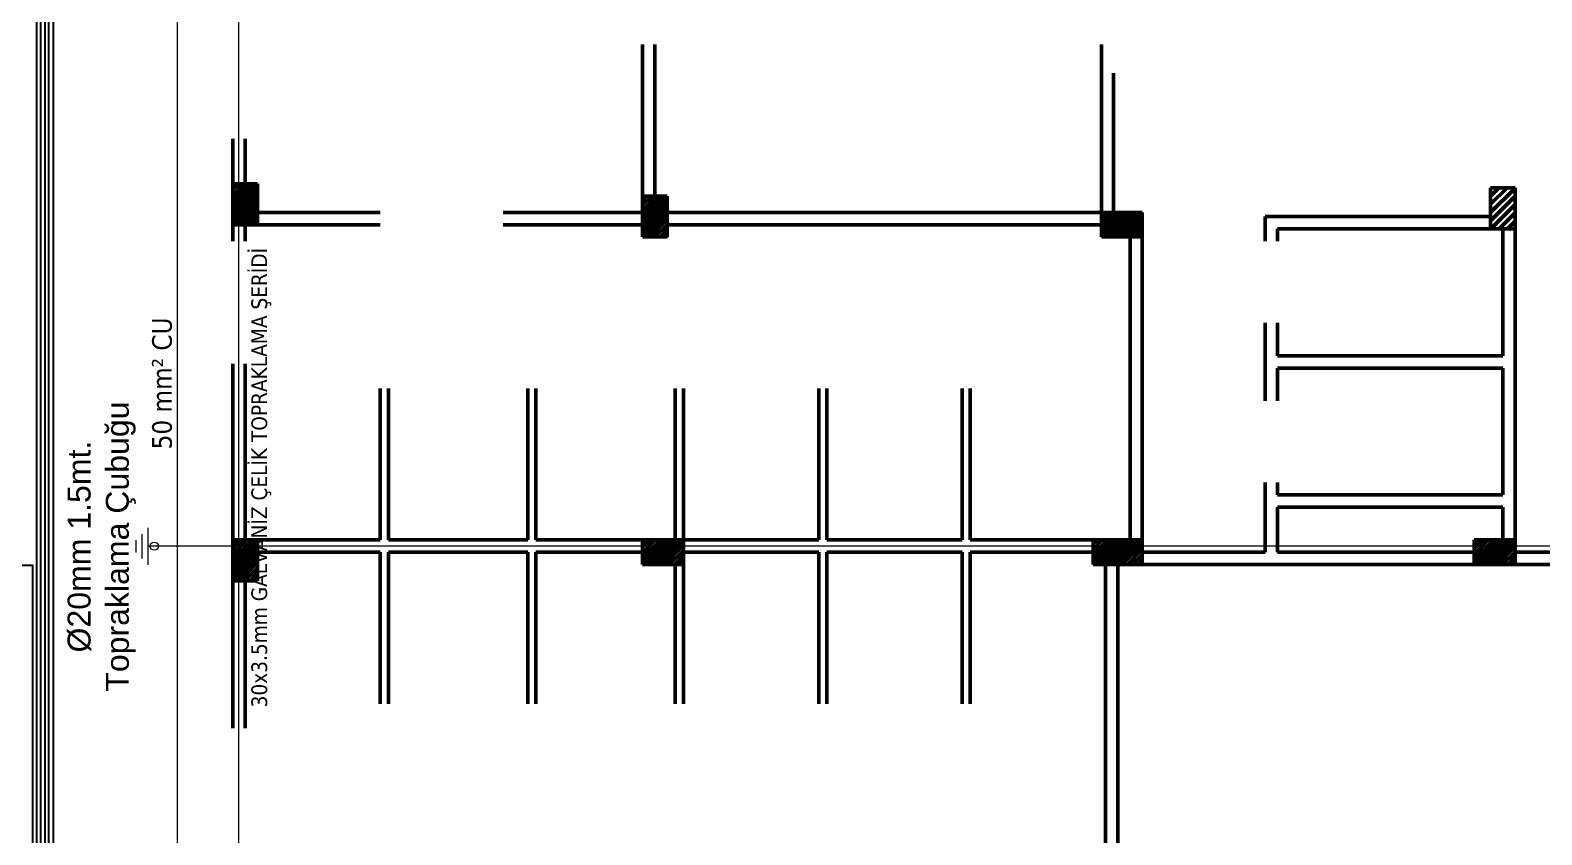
# Model space of a CAD drawing. Header units: millimetres. Extents: x 2046 to 14753, y 2361 to 29276.
# Drawn here: x 2993 to 4837, y 9041 to 10023 of the extents above; entities that cross this region are included whole.
import ezdxf
from ezdxf.enums import TextEntityAlignment as Align

# ---------------------------------------------------------------- set-up
doc = ezdxf.new("R2010")
doc.units = ezdxf.units.MM
for name, color, linetype, lineweight in [('A.O. DUVAR', 7, 'Continuous', 50), ('TOPRAKLAMA', 44, 'Continuous', 18), ('yazi', 251, 'Continuous', 25)]:
    doc.layers.add(name, color=color, linetype=linetype, lineweight=lineweight)
doc.styles.add('2A ELEKTRİK', font='swissl.ttf', dxfattribs={"height": 10})
doc.styles.add('AGA', font='tahoma.ttf', dxfattribs={"height": 16})

msp = doc.modelspace()

# ---------------------------------------------------------------- linework, layer by layer
at = {"layer": 'A.O. DUVAR'}
for p, q in [((3739.96, 9820.858), (3739.96, 10005.858)), ((3754.96, 10005.858), (3754.96, 9820.858)), ((4299.96, 9800.858), (4299.96, 10005.858)), ((4314.96, 9970.858), (4314.96, 9800.858)), ((3239.96, 9835.858), (3239.96, 9890.858)), ((3254.96, 9835.858), (3254.96, 9890.858)), ((3254.96, 9890.858), (3254.96, 9835.858)), ((3239.96, 9876.858), (3239.96, 9779.941)), ((3239.96, 9876.858), (3239.96, 9779.941)), ((3239.96, 9835.858), (3269.96, 9835.858)), ((3239.96, 9785.858), (3239.96, 9835.858)), ((3254.96, 9835.858), (3239.96, 9835.858)), ((3269.96, 9835.858), (3254.96, 9835.858)), ((3269.96, 9800.858), (3269.96, 9835.858)), ((3269.96, 9835.858), (3269.96, 9785.858)), ((3739.96, 9820.858), (3769.96, 9820.858)), ((3739.96, 9770.858), (3739.96, 9820.858)), ((3754.96, 9820.858), (3739.96, 9820.858)), ((3769.96, 9820.858), (3769.96, 9770.858)), ((4774.96, 9830.858), (4804.96, 9830.858)), ((4774.96, 9780.858), (4774.96, 9830.858)), ((4804.96, 9830.858), (4804.96, 9780.858)), ((3269.96, 9800.858), (3269.96, 9803.858)), ((3419.96, 9800.858), (3269.96, 9800.858)), ((3269.96, 9785.858), (3269.96, 9800.858)), ((3269.96, 9800.858), (3419.96, 9800.858)), ((3569.96, 9800.858), (3739.96, 9800.858)), ((3739.96, 9800.858), (3739.96, 9785.858)), ((4299.96, 9800.858), (3769.96, 9800.858)), ((3769.96, 9800.858), (3769.96, 9785.858)), ((4299.96, 9770.858), (4299.96, 9800.858)), ((4299.96, 9800.858), (4349.96, 9800.858)), ((4314.96, 9800.858), (4299.96, 9800.858)), ((4299.96, 9785.858), (4299.96, 9800.858)), ((4349.96, 9800.858), (4349.96, 9770.858)), ((4774.96, 9795.858), (4499.96, 9795.858)), ((4499.96, 9795.858), (4499.96, 9765.858)), ((4774.96, 9780.858), (4774.96, 9795.858)), ((3269.96, 9785.858), (3239.96, 9785.858)), ((3239.96, 9765.858), (3239.96, 9785.858)), ((3239.96, 9785.858), (3254.96, 9785.858)), ((3254.96, 9765.858), (3254.96, 9785.858)), ((3254.96, 9785.858), (3419.96, 9785.858)), ((3254.96, 9785.858), (3254.96, 9765.858)), ((3419.96, 9785.858), (3269.96, 9785.858)), ((3739.96, 9785.858), (3569.96, 9785.858)), ((3769.96, 9785.858), (4299.96, 9785.858)), ((4514.96, 9765.858), (4514.96, 9780.858)), ((4514.96, 9780.858), (4774.96, 9780.858)), ((4804.96, 9780.858), (4774.96, 9780.858)), ((4789.96, 9625.858), (4789.96, 9780.858)), ((4789.96, 9780.858), (4804.96, 9780.858)), ((4804.96, 9780.858), (4804.96, 9400.858)), ((3769.96, 9770.858), (3739.96, 9770.858)), ((4349.96, 9770.858), (4299.96, 9770.858)), ((4331.96, 9770.858), (4334.96, 9770.858)), ((4349.96, 9770.858), (4334.96, 9770.858)), ((4334.96, 9770.858), (4334.96, 9400.858)), ((4349.96, 9400.858), (4349.96, 9770.858)), ((4804.96, 9777.058), (4804.96, 9777.058)), ((4804.96, 9777.058), (4804.96, 9773.258)), ((4499.96, 9570.858), (4499.96, 9665.858)), ((4514.96, 9665.858), (4514.96, 9625.858)), ((3239.96, 9400.858), (3239.96, 9615.858)), ((3254.96, 9615.858), (3254.96, 9400.858)), ((4514.96, 9625.858), (4789.96, 9625.858)), ((3239.96, 9601.858), (3239.96, 9184.941)), ((3239.96, 9601.858), (3239.96, 9184.941)), ((4789.96, 9610.858), (4514.96, 9610.858)), ((4514.96, 9610.858), (4514.96, 9570.858)), ((4789.96, 9455.858), (4789.96, 9610.858)), ((3419.96, 9400.858), (3419.96, 9585.858)), ((3429.96, 9585.858), (3429.96, 9400.858)), ((3599.96, 9400.858), (3599.96, 9585.858)), ((3609.96, 9585.858), (3609.96, 9400.858)), ((3779.96, 9400.858), (3779.96, 9585.858)), ((3789.96, 9585.858), (3789.96, 9400.858)), ((3954.96, 9400.858), (3954.96, 9585.858)), ((3964.96, 9585.858), (3964.96, 9400.858)), ((4129.96, 9400.858), (4129.96, 9585.858)), ((4139.96, 9585.858), (4139.96, 9400.858)), ((4499.96, 9385.858), (4499.96, 9470.858)), ((4514.96, 9470.858), (4514.96, 9455.858)), ((4514.96, 9455.858), (4789.96, 9455.858)), ((4789.96, 9440.858), (4514.96, 9440.858)), ((4514.96, 9440.858), (4514.96, 9385.858)), ((4789.96, 9400.858), (4789.96, 9440.858)), ((3239.96, 9400.858), (3269.96, 9400.858)), ((3239.96, 9350.858), (3239.96, 9400.858)), ((3254.96, 9400.858), (3239.96, 9400.858)), ((3269.96, 9400.858), (3269.96, 9350.858)), ((3269.96, 9385.858), (3269.96, 9400.858)), ((3269.96, 9400.858), (3419.96, 9400.858)), ((3429.96, 9400.858), (3599.96, 9400.858)), ((3609.96, 9400.858), (3739.96, 9400.858)), ((3739.96, 9370.858), (3739.96, 9400.858)), ((3739.96, 9400.858), (3789.96, 9400.858)), ((3739.96, 9400.858), (3739.96, 9385.858)), ((3789.96, 9400.858), (3779.96, 9400.858)), ((3789.96, 9400.858), (3789.96, 9370.858)), ((3789.96, 9385.858), (3789.96, 9400.858)), ((3789.96, 9400.858), (3954.96, 9400.858)), ((3964.96, 9400.858), (4129.96, 9400.858)), ((4139.96, 9400.858), (4289.96, 9400.858)), ((4289.96, 9400.858), (4349.96, 9400.858)), ((4289.96, 9370.858), (4289.96, 9400.858)), ((4289.96, 9400.858), (4289.96, 9385.858)), ((4334.96, 9400.858), (4349.96, 9400.858)), ((4349.96, 9400.858), (4349.96, 9370.858)), ((4754.96, 9400.858), (4804.96, 9400.858)), ((4754.96, 9370.858), (4754.96, 9400.858)), ((4804.96, 9400.858), (4789.96, 9400.858)), ((4804.96, 9400.858), (4804.96, 9370.858)), ((3419.96, 9385.858), (3269.96, 9385.858)), ((3419.96, 9200.858), (3419.96, 9385.858)), ((3599.96, 9385.858), (3429.96, 9385.858)), ((3429.96, 9385.858), (3429.96, 9200.858)), ((3599.96, 9200.858), (3599.96, 9385.858)), ((3739.96, 9385.858), (3609.96, 9385.858)), ((3609.96, 9385.858), (3609.96, 9200.858)), ((3954.96, 9385.858), (3789.96, 9385.858)), ((3954.96, 9200.858), (3954.96, 9385.858)), ((4129.96, 9385.858), (3964.96, 9385.858)), ((3964.96, 9385.858), (3964.96, 9200.858)), ((4129.96, 9200.858), (4129.96, 9385.858)), ((4289.96, 9385.858), (4139.96, 9385.858)), ((4139.96, 9385.858), (4139.96, 9200.858)), ((4349.96, 9370.858), (4349.96, 9385.858)), ((4349.96, 9385.858), (4499.96, 9385.858)), ((4514.96, 9385.858), (4754.96, 9385.858)), ((4754.96, 9385.858), (4754.96, 9370.858)), ((4804.96, 9385.858), (5109.96, 9385.858)), ((4804.96, 9370.858), (4804.96, 9385.858)), ((3789.96, 9370.858), (3739.96, 9370.858)), ((3789.96, 9370.858), (3779.96, 9370.858)), ((3779.96, 9370.858), (3779.96, 9200.858)), ((3789.96, 9200.858), (3789.96, 9370.858)), ((4349.96, 9370.858), (4289.96, 9370.858)), ((4304.96, 9010.858), (4304.96, 9370.858)), ((4304.96, 9370.858), (4319.96, 9370.858)), ((4319.96, 9370.858), (4319.96, 8625.858)), ((4754.96, 9370.858), (4349.96, 9370.858)), ((4804.96, 9370.858), (4754.96, 9370.858)), ((5109.96, 9370.858), (4804.96, 9370.858)), ((3269.96, 9350.858), (3239.96, 9350.858)), ((3239.96, 9170.858), (3239.96, 9350.858)), ((3239.96, 9350.858), (3254.96, 9350.858)), ((3254.96, 9350.858), (3254.96, 9170.858))]:
    msp.add_line(p, q, dxfattribs=at)
at = {"layer": 'A.O. DUVAR', "linetype": 'Continuous', "ltscale": 10}
for p, q in [((3239.96, 9834.969), (3240.85, 9835.858)), ((3239.96, 9828.233), (3247.585, 9835.858)), ((3239.96, 9821.498), (3254.321, 9835.858)), ((3239.96, 9814.763), (3261.056, 9835.858)), ((3239.96, 9808.028), (3267.791, 9835.858)), ((3243.124, 9834.765), (3243.124, 9834.765)), ((3249.859, 9834.765), (3249.859, 9834.765)), ((3256.595, 9834.765), (3256.595, 9834.765)), ((3263.33, 9834.765), (3263.33, 9834.765)), ((3239.96, 9801.293), (3269.96, 9831.293)), ((3239.96, 9794.557), (3269.96, 9824.557)), ((3239.96, 9787.822), (3269.96, 9817.822)), ((3243.124, 9828.029), (3243.124, 9828.029)), ((3243.124, 9821.294), (3243.124, 9821.294)), ((3243.124, 9814.559), (3243.124, 9814.559)), ((3246.492, 9831.397), (3246.492, 9831.397)), ((3246.492, 9824.662), (3246.492, 9824.662)), ((3246.492, 9817.927), (3246.492, 9817.927)), ((3249.859, 9828.029), (3249.859, 9828.029)), ((3249.859, 9821.294), (3249.859, 9821.294)), ((3249.859, 9814.559), (3249.859, 9814.559)), ((3253.227, 9831.397), (3253.227, 9831.397)), ((3253.227, 9824.662), (3253.227, 9824.662)), ((3253.227, 9817.927), (3253.227, 9817.927)), ((3256.595, 9828.029), (3256.595, 9828.029)), ((3256.595, 9821.294), (3256.595, 9821.294)), ((3256.595, 9814.559), (3256.595, 9814.559)), ((3259.962, 9831.397), (3259.962, 9831.397)), ((3259.962, 9824.662), (3259.962, 9824.662)), ((3259.962, 9817.927), (3259.962, 9817.927)), ((3263.33, 9828.029), (3263.33, 9828.029)), ((3263.33, 9821.294), (3263.33, 9821.294)), ((3263.33, 9814.559), (3263.33, 9814.559)), ((3266.697, 9831.397), (3266.697, 9831.397)), ((3266.697, 9824.662), (3266.697, 9824.662)), ((3266.697, 9817.927), (3266.697, 9817.927)), ((3739.96, 9816.359), (3744.46, 9820.858)), ((3739.96, 9809.624), (3751.195, 9820.858)), ((3739.96, 9802.888), (3757.93, 9820.858)), ((3739.96, 9796.153), (3764.666, 9820.858)), ((3739.96, 9789.418), (3769.96, 9819.418)), ((3741.528, 9814.559), (3741.528, 9814.559)), ((3744.896, 9817.927), (3744.896, 9817.927)), ((3748.264, 9814.559), (3748.264, 9814.559)), ((3751.631, 9817.927), (3751.631, 9817.927)), ((3754.999, 9814.559), (3754.999, 9814.559)), ((3758.366, 9817.927), (3758.366, 9817.927)), ((3761.734, 9814.559), (3761.734, 9814.559)), ((3765.102, 9817.927), (3765.102, 9817.927)), ((3768.469, 9814.559), (3768.469, 9814.559)), ((4774.96, 9820.874), (4784.944, 9830.858)), ((4774.96, 9810.772), (4795.047, 9830.858)), ((4774.96, 9800.669), (4804.96, 9830.669)), ((4774.96, 9790.566), (4804.96, 9820.566)), ((4778.748, 9829.713), (4778.748, 9829.713)), ((4778.748, 9819.61), (4778.748, 9819.61)), ((4783.799, 9824.662), (4783.799, 9824.662)), ((4783.799, 9814.559), (4783.799, 9814.559)), ((4788.851, 9829.713), (4788.851, 9829.713)), ((4788.851, 9819.61), (4788.851, 9819.61)), ((4793.902, 9824.662), (4793.902, 9824.662)), ((4793.902, 9814.559), (4793.902, 9814.559)), ((4798.954, 9829.713), (4798.954, 9829.713)), ((4798.954, 9819.61), (4798.954, 9819.61)), ((4804.005, 9824.662), (4804.005, 9824.662)), ((4804.005, 9814.559), (4804.005, 9814.559)), ((3243.124, 9807.824), (3243.124, 9807.824)), ((3243.124, 9801.089), (3243.124, 9801.089)), ((3244.732, 9785.858), (3269.96, 9811.087)), ((3246.492, 9811.192), (3246.492, 9811.192)), ((3246.492, 9804.456), (3246.492, 9804.456)), ((3246.492, 9797.721), (3246.492, 9797.721)), ((3249.859, 9807.824), (3249.859, 9807.824)), ((3249.859, 9801.089), (3249.859, 9801.089)), ((3251.467, 9785.858), (3269.96, 9804.352)), ((3253.227, 9811.192), (3253.227, 9811.192)), ((3253.227, 9804.456), (3253.227, 9804.456)), ((3253.227, 9797.721), (3253.227, 9797.721)), ((3256.595, 9807.824), (3256.595, 9807.824)), ((3256.595, 9801.089), (3256.595, 9801.089)), ((3258.202, 9785.858), (3269.96, 9797.617)), ((3259.962, 9811.192), (3259.962, 9811.192)), ((3259.962, 9804.456), (3259.962, 9804.456)), ((3259.962, 9797.721), (3259.962, 9797.721)), ((3263.33, 9807.824), (3263.33, 9807.824)), ((3263.33, 9801.089), (3263.33, 9801.089)), ((3266.697, 9811.192), (3266.697, 9811.192)), ((3266.697, 9804.456), (3266.697, 9804.456)), ((3266.697, 9797.721), (3266.697, 9797.721)), ((3739.96, 9782.683), (3769.96, 9812.683)), ((3739.96, 9775.948), (3769.96, 9805.948)), ((3741.528, 9807.824), (3741.528, 9807.824)), ((3741.528, 9801.089), (3741.528, 9801.089)), ((3741.606, 9770.858), (3769.96, 9799.212)), ((3744.896, 9811.192), (3744.896, 9811.192)), ((3744.896, 9804.456), (3744.896, 9804.456)), ((3744.896, 9797.721), (3744.896, 9797.721)), ((3748.264, 9807.824), (3748.264, 9807.824)), ((3748.264, 9801.089), (3748.264, 9801.089)), ((3751.631, 9811.192), (3751.631, 9811.192)), ((3751.631, 9804.456), (3751.631, 9804.456)), ((3751.631, 9797.721), (3751.631, 9797.721)), ((3754.999, 9807.824), (3754.999, 9807.824)), ((3754.999, 9801.089), (3754.999, 9801.089)), ((3758.366, 9811.192), (3758.366, 9811.192)), ((3758.366, 9804.456), (3758.366, 9804.456)), ((3758.366, 9797.721), (3758.366, 9797.721)), ((3761.734, 9807.824), (3761.734, 9807.824)), ((3761.734, 9801.089), (3761.734, 9801.089)), ((3765.102, 9811.192), (3765.102, 9811.192)), ((3765.102, 9804.456), (3765.102, 9804.456)), ((3765.102, 9797.721), (3765.102, 9797.721)), ((3768.469, 9807.824), (3768.469, 9807.824)), ((3768.469, 9801.089), (3768.469, 9801.089)), ((4299.96, 9797.132), (4303.687, 9800.858)), ((4299.96, 9790.397), (4310.422, 9800.858)), ((4299.96, 9783.662), (4317.157, 9800.858)), ((4299.96, 9776.927), (4323.892, 9800.858)), ((4300.627, 9770.858), (4330.627, 9800.858)), ((4303.917, 9797.721), (4303.917, 9797.721)), ((4307.363, 9770.858), (4337.363, 9800.858)), ((4310.652, 9797.721), (4310.652, 9797.721)), ((4314.098, 9770.858), (4344.098, 9800.858)), ((4317.387, 9797.721), (4317.387, 9797.721)), ((4320.833, 9770.858), (4349.96, 9799.986)), ((4324.123, 9797.721), (4324.123, 9797.721)), ((4330.858, 9797.721), (4330.858, 9797.721)), ((4337.593, 9797.721), (4337.593, 9797.721)), ((4344.328, 9797.721), (4344.328, 9797.721)), ((4775.356, 9780.858), (4804.96, 9810.463)), ((4778.748, 9809.508), (4778.748, 9809.508)), ((4778.748, 9799.405), (4778.748, 9799.405)), ((4783.799, 9804.456), (4783.799, 9804.456)), ((4785.458, 9780.858), (4804.96, 9800.36)), ((4788.851, 9809.508), (4788.851, 9809.508)), ((4788.851, 9799.405), (4788.851, 9799.405)), ((4793.902, 9804.456), (4793.902, 9804.456)), ((4798.954, 9809.508), (4798.954, 9809.508)), ((4798.954, 9799.405), (4798.954, 9799.405)), ((4804.005, 9804.456), (4804.005, 9804.456)), ((3243.124, 9794.354), (3243.124, 9794.354)), ((3243.124, 9787.618), (3243.124, 9787.618)), ((3246.492, 9790.986), (3246.492, 9790.986)), ((3249.859, 9794.354), (3249.859, 9794.354)), ((3249.859, 9787.618), (3249.859, 9787.618)), ((3253.227, 9790.986), (3253.227, 9790.986)), ((3256.595, 9794.354), (3256.595, 9794.354)), ((3256.595, 9787.618), (3256.595, 9787.618)), ((3259.962, 9790.986), (3259.962, 9790.986)), ((3263.33, 9794.354), (3263.33, 9794.354)), ((3263.33, 9787.618), (3263.33, 9787.618)), ((3264.937, 9785.858), (3269.96, 9790.881)), ((3266.697, 9790.986), (3266.697, 9790.986)), ((3741.528, 9794.354), (3741.528, 9794.354)), ((3741.528, 9787.618), (3741.528, 9787.618)), ((3741.528, 9780.883), (3741.528, 9780.883)), ((3744.896, 9790.986), (3744.896, 9790.986)), ((3744.896, 9784.251), (3744.896, 9784.251)), ((3744.896, 9777.516), (3744.896, 9777.516)), ((3748.264, 9794.354), (3748.264, 9794.354)), ((3748.264, 9787.618), (3748.264, 9787.618)), ((3748.264, 9780.883), (3748.264, 9780.883)), ((3748.342, 9770.858), (3769.96, 9792.477)), ((3751.631, 9790.986), (3751.631, 9790.986)), ((3751.631, 9784.251), (3751.631, 9784.251)), ((3751.631, 9777.516), (3751.631, 9777.516)), ((3754.999, 9794.354), (3754.999, 9794.354)), ((3754.999, 9787.618), (3754.999, 9787.618)), ((3754.999, 9780.883), (3754.999, 9780.883)), ((3755.077, 9770.858), (3769.96, 9785.742)), ((3758.366, 9790.986), (3758.366, 9790.986)), ((3758.366, 9784.251), (3758.366, 9784.251)), ((3758.366, 9777.516), (3758.366, 9777.516)), ((3761.734, 9794.354), (3761.734, 9794.354)), ((3761.734, 9787.618), (3761.734, 9787.618)), ((3761.734, 9780.883), (3761.734, 9780.883)), ((3761.812, 9770.858), (3769.96, 9779.007)), ((3765.102, 9790.986), (3765.102, 9790.986)), ((3765.102, 9784.251), (3765.102, 9784.251)), ((3765.102, 9777.516), (3765.102, 9777.516)), ((3768.469, 9794.354), (3768.469, 9794.354)), ((3768.469, 9787.618), (3768.469, 9787.618)), ((3768.469, 9780.883), (3768.469, 9780.883)), ((4300.549, 9794.354), (4300.549, 9794.354)), ((4300.549, 9787.618), (4300.549, 9787.618)), ((4300.549, 9780.883), (4300.549, 9780.883)), ((4303.917, 9790.986), (4303.917, 9790.986)), ((4303.917, 9784.251), (4303.917, 9784.251)), ((4303.917, 9777.516), (4303.917, 9777.516)), ((4307.285, 9794.354), (4307.285, 9794.354)), ((4307.285, 9787.618), (4307.285, 9787.618)), ((4307.285, 9780.883), (4307.285, 9780.883)), ((4310.652, 9790.986), (4310.652, 9790.986)), ((4310.652, 9784.251), (4310.652, 9784.251)), ((4310.652, 9777.516), (4310.652, 9777.516)), ((4314.02, 9794.354), (4314.02, 9794.354)), ((4314.02, 9787.618), (4314.02, 9787.618)), ((4314.02, 9780.883), (4314.02, 9780.883)), ((4317.387, 9790.986), (4317.387, 9790.986)), ((4317.387, 9784.251), (4317.387, 9784.251)), ((4317.387, 9777.516), (4317.387, 9777.516)), ((4320.755, 9794.354), (4320.755, 9794.354)), ((4320.755, 9787.618), (4320.755, 9787.618)), ((4320.755, 9780.883), (4320.755, 9780.883)), ((4324.123, 9790.986), (4324.123, 9790.986)), ((4324.123, 9784.251), (4324.123, 9784.251)), ((4324.123, 9777.516), (4324.123, 9777.516)), ((4327.49, 9794.354), (4327.49, 9794.354)), ((4327.49, 9787.618), (4327.49, 9787.618)), ((4327.49, 9780.883), (4327.49, 9780.883)), ((4327.568, 9770.858), (4349.96, 9793.251)), ((4330.858, 9790.986), (4330.858, 9790.986)), ((4330.858, 9784.251), (4330.858, 9784.251)), ((4330.858, 9777.516), (4330.858, 9777.516)), ((4334.225, 9794.354), (4334.225, 9794.354)), ((4334.225, 9787.618), (4334.225, 9787.618)), ((4334.225, 9780.883), (4334.225, 9780.883)), ((4334.303, 9770.858), (4349.96, 9786.515)), ((4337.593, 9790.986), (4337.593, 9790.986)), ((4337.593, 9784.251), (4337.593, 9784.251)), ((4337.593, 9777.516), (4337.593, 9777.516)), ((4340.96, 9794.354), (4340.96, 9794.354)), ((4340.96, 9787.618), (4340.96, 9787.618)), ((4340.96, 9780.883), (4340.96, 9780.883)), ((4341.038, 9770.858), (4349.96, 9779.78)), ((4344.328, 9790.986), (4344.328, 9790.986)), ((4344.328, 9784.251), (4344.328, 9784.251)), ((4344.328, 9777.516), (4344.328, 9777.516)), ((4347.696, 9794.354), (4347.696, 9794.354)), ((4347.696, 9787.618), (4347.696, 9787.618)), ((4347.696, 9780.883), (4347.696, 9780.883)), ((4778.748, 9789.302), (4778.748, 9789.302)), ((4783.799, 9794.354), (4783.799, 9794.354)), ((4783.799, 9784.251), (4783.799, 9784.251)), ((4788.851, 9789.302), (4788.851, 9789.302)), ((4793.902, 9794.354), (4793.902, 9794.354)), ((4793.902, 9784.251), (4793.902, 9784.251)), ((4795.561, 9780.858), (4804.96, 9790.258)), ((4798.954, 9789.302), (4798.954, 9789.302)), ((4804.005, 9794.354), (4804.005, 9794.354)), ((4804.005, 9784.251), (4804.005, 9784.251)), ((3741.528, 9774.148), (3741.528, 9774.148)), ((3748.264, 9774.148), (3748.264, 9774.148)), ((3754.999, 9774.148), (3754.999, 9774.148)), ((3761.734, 9774.148), (3761.734, 9774.148)), ((3768.469, 9774.148), (3768.469, 9774.148)), ((3768.547, 9770.858), (3769.96, 9772.272)), ((4300.549, 9774.148), (4300.549, 9774.148)), ((4307.285, 9774.148), (4307.285, 9774.148)), ((4314.02, 9774.148), (4314.02, 9774.148)), ((4320.755, 9774.148), (4320.755, 9774.148)), ((4327.49, 9774.148), (4327.49, 9774.148)), ((4334.225, 9774.148), (4334.225, 9774.148)), ((4340.96, 9774.148), (4340.96, 9774.148)), ((4347.696, 9774.148), (4347.696, 9774.148)), ((4347.774, 9770.858), (4349.96, 9773.045)), ((3239.96, 9397.181), (3243.638, 9400.858)), ((3239.96, 9390.446), (3250.373, 9400.858)), ((3239.96, 9383.711), (3257.108, 9400.858)), ((3239.96, 9376.975), (3263.843, 9400.858)), ((3239.96, 9370.24), (3269.96, 9400.24)), ((3239.96, 9363.505), (3269.96, 9393.505)), ((3243.124, 9396.977), (3243.124, 9396.977)), ((3243.124, 9390.242), (3243.124, 9390.242)), ((3246.492, 9400.345), (3246.492, 9400.345)), ((3246.492, 9393.61), (3246.492, 9393.61)), ((3249.859, 9396.977), (3249.859, 9396.977)), ((3249.859, 9390.242), (3249.859, 9390.242)), ((3253.227, 9400.345), (3253.227, 9400.345)), ((3253.227, 9393.61), (3253.227, 9393.61)), ((3256.595, 9396.977), (3256.595, 9396.977)), ((3256.595, 9390.242), (3256.595, 9390.242)), ((3259.962, 9400.345), (3259.962, 9400.345)), ((3259.962, 9393.61), (3259.962, 9393.61)), ((3263.33, 9396.977), (3263.33, 9396.977)), ((3263.33, 9390.242), (3263.33, 9390.242)), ((3266.697, 9400.345), (3266.697, 9400.345)), ((3266.697, 9393.61), (3266.697, 9393.61)), ((3739.96, 9398.777), (3742.042, 9400.858)), ((3739.96, 9392.042), (3748.777, 9400.858)), ((3739.96, 9385.306), (3755.512, 9400.858)), ((3739.96, 9378.571), (3762.248, 9400.858)), ((3739.96, 9371.836), (3768.983, 9400.858)), ((3741.528, 9396.977), (3741.528, 9396.977)), ((3741.528, 9390.242), (3741.528, 9390.242)), ((3744.896, 9400.345), (3744.896, 9400.345)), ((3744.896, 9393.61), (3744.896, 9393.61)), ((3745.718, 9370.858), (3775.718, 9400.858)), ((3748.264, 9396.977), (3748.264, 9396.977)), ((3748.264, 9390.242), (3748.264, 9390.242)), ((3751.631, 9400.345), (3751.631, 9400.345)), ((3751.631, 9393.61), (3751.631, 9393.61)), ((3752.453, 9370.858), (3782.453, 9400.858)), ((3754.999, 9396.977), (3754.999, 9396.977)), ((3754.999, 9390.242), (3754.999, 9390.242)), ((3758.366, 9400.345), (3758.366, 9400.345)), ((3758.366, 9393.61), (3758.366, 9393.61)), ((3759.188, 9370.858), (3789.188, 9400.858)), ((3761.734, 9396.977), (3761.734, 9396.977)), ((3761.734, 9390.242), (3761.734, 9390.242)), ((3765.102, 9400.345), (3765.102, 9400.345)), ((3765.102, 9393.61), (3765.102, 9393.61)), ((3765.923, 9370.858), (3789.96, 9394.895)), ((3768.469, 9396.977), (3768.469, 9396.977)), ((3768.469, 9390.242), (3768.469, 9390.242)), ((3771.837, 9400.345), (3771.837, 9400.345)), ((3771.837, 9393.61), (3771.837, 9393.61)), ((3775.204, 9396.977), (3775.204, 9396.977)), ((3775.204, 9390.242), (3775.204, 9390.242)), ((3778.572, 9400.345), (3778.572, 9400.345)), ((3778.572, 9393.61), (3778.572, 9393.61)), ((3781.94, 9396.977), (3781.94, 9396.977)), ((3781.94, 9390.242), (3781.94, 9390.242)), ((3785.307, 9400.345), (3785.307, 9400.345)), ((3785.307, 9393.61), (3785.307, 9393.61)), ((3788.675, 9396.977), (3788.675, 9396.977)), ((3788.675, 9390.242), (3788.675, 9390.242)), ((4289.96, 9396.491), (4294.328, 9400.858)), ((4289.96, 9389.756), (4301.063, 9400.858)), ((4289.96, 9383.021), (4307.798, 9400.858)), ((4289.96, 9376.286), (4314.533, 9400.858)), ((4290.447, 9400.345), (4290.447, 9400.345)), ((4290.447, 9393.61), (4290.447, 9393.61)), ((4291.268, 9370.858), (4321.268, 9400.858)), ((4293.814, 9396.977), (4293.814, 9396.977)), ((4293.814, 9390.242), (4293.814, 9390.242)), ((4297.182, 9400.345), (4297.182, 9400.345)), ((4297.182, 9393.61), (4297.182, 9393.61)), ((4298.004, 9370.858), (4328.004, 9400.858)), ((4300.549, 9396.977), (4300.549, 9396.977)), ((4300.549, 9390.242), (4300.549, 9390.242)), ((4303.917, 9400.345), (4303.917, 9400.345)), ((4303.917, 9393.61), (4303.917, 9393.61)), ((4304.739, 9370.858), (4334.739, 9400.858)), ((4307.285, 9396.977), (4307.285, 9396.977)), ((4307.285, 9390.242), (4307.285, 9390.242)), ((4310.652, 9400.345), (4310.652, 9400.345)), ((4310.652, 9393.61), (4310.652, 9393.61)), ((4311.474, 9370.858), (4341.474, 9400.858)), ((4314.02, 9396.977), (4314.02, 9396.977)), ((4314.02, 9390.242), (4314.02, 9390.242)), ((4317.387, 9400.345), (4317.387, 9400.345)), ((4317.387, 9393.61), (4317.387, 9393.61)), ((4318.209, 9370.858), (4348.209, 9400.858)), ((4320.755, 9396.977), (4320.755, 9396.977)), ((4320.755, 9390.242), (4320.755, 9390.242)), ((4324.123, 9400.345), (4324.123, 9400.345)), ((4324.123, 9393.61), (4324.123, 9393.61)), ((4324.944, 9370.858), (4349.96, 9395.874)), ((4327.49, 9396.977), (4327.49, 9396.977)), ((4327.49, 9390.242), (4327.49, 9390.242)), ((4330.858, 9400.345), (4330.858, 9400.345)), ((4330.858, 9393.61), (4330.858, 9393.61)), ((4334.225, 9396.977), (4334.225, 9396.977)), ((4334.225, 9390.242), (4334.225, 9390.242)), ((4337.593, 9400.345), (4337.593, 9400.345)), ((4337.593, 9393.61), (4337.593, 9393.61)), ((4340.96, 9396.977), (4340.96, 9396.977)), ((4340.96, 9390.242), (4340.96, 9390.242)), ((4344.328, 9400.345), (4344.328, 9400.345)), ((4344.328, 9393.61), (4344.328, 9393.61)), ((4347.696, 9396.977), (4347.696, 9396.977)), ((4347.696, 9390.242), (4347.696, 9390.242)), ((4754.96, 9396.763), (4759.056, 9400.858)), ((4754.96, 9390.028), (4765.791, 9400.858)), ((4754.96, 9383.292), (4772.526, 9400.858)), ((4754.96, 9376.557), (4779.262, 9400.858)), ((4755.175, 9400.345), (4755.175, 9400.345)), ((4755.175, 9393.61), (4755.175, 9393.61)), ((4755.997, 9370.858), (4785.997, 9400.858)), ((4758.542, 9396.977), (4758.542, 9396.977)), ((4758.542, 9390.242), (4758.542, 9390.242)), ((4761.91, 9400.345), (4761.91, 9400.345)), ((4761.91, 9393.61), (4761.91, 9393.61)), ((4762.732, 9370.858), (4792.732, 9400.858)), ((4765.278, 9396.977), (4765.278, 9396.977)), ((4765.278, 9390.242), (4765.278, 9390.242)), ((4768.645, 9400.345), (4768.645, 9400.345)), ((4768.645, 9393.61), (4768.645, 9393.61)), ((4769.467, 9370.858), (4799.467, 9400.858)), ((4772.013, 9396.977), (4772.013, 9396.977)), ((4772.013, 9390.242), (4772.013, 9390.242)), ((4775.38, 9400.345), (4775.38, 9400.345)), ((4775.38, 9393.61), (4775.38, 9393.61)), ((4776.202, 9370.858), (4804.96, 9399.616)), ((4778.748, 9396.977), (4778.748, 9396.977)), ((4778.748, 9390.242), (4778.748, 9390.242)), ((4782.116, 9400.345), (4782.116, 9400.345)), ((4782.116, 9393.61), (4782.116, 9393.61)), ((4782.937, 9370.858), (4804.96, 9392.881)), ((4785.483, 9396.977), (4785.483, 9396.977)), ((4785.483, 9390.242), (4785.483, 9390.242)), ((4788.851, 9400.345), (4788.851, 9400.345)), ((4788.851, 9393.61), (4788.851, 9393.61)), ((4792.218, 9396.977), (4792.218, 9396.977)), ((4792.218, 9390.242), (4792.218, 9390.242)), ((4795.586, 9400.345), (4795.586, 9400.345)), ((4795.586, 9393.61), (4795.586, 9393.61)), ((4798.954, 9396.977), (4798.954, 9396.977)), ((4798.954, 9390.242), (4798.954, 9390.242)), ((4802.321, 9400.345), (4802.321, 9400.345)), ((4802.321, 9393.61), (4802.321, 9393.61)), ((3239.96, 9356.77), (3269.96, 9386.77)), ((3240.784, 9350.858), (3269.96, 9380.035)), ((3243.124, 9383.507), (3243.124, 9383.507)), ((3243.124, 9376.772), (3243.124, 9376.772)), ((3246.492, 9386.874), (3246.492, 9386.874)), ((3246.492, 9380.139), (3246.492, 9380.139)), ((3246.492, 9373.404), (3246.492, 9373.404)), ((3247.519, 9350.858), (3269.96, 9373.3)), ((3249.859, 9383.507), (3249.859, 9383.507)), ((3249.859, 9376.772), (3249.859, 9376.772)), ((3253.227, 9386.874), (3253.227, 9386.874)), ((3253.227, 9380.139), (3253.227, 9380.139)), ((3253.227, 9373.404), (3253.227, 9373.404)), ((3256.595, 9383.507), (3256.595, 9383.507)), ((3256.595, 9376.772), (3256.595, 9376.772)), ((3259.962, 9386.874), (3259.962, 9386.874)), ((3259.962, 9380.139), (3259.962, 9380.139)), ((3259.962, 9373.404), (3259.962, 9373.404)), ((3263.33, 9383.507), (3263.33, 9383.507)), ((3263.33, 9376.772), (3263.33, 9376.772)), ((3266.697, 9386.874), (3266.697, 9386.874)), ((3266.697, 9380.139), (3266.697, 9380.139)), ((3266.697, 9373.404), (3266.697, 9373.404)), ((3741.528, 9383.507), (3741.528, 9383.507)), ((3741.528, 9376.772), (3741.528, 9376.772)), ((3744.896, 9386.874), (3744.896, 9386.874)), ((3744.896, 9380.139), (3744.896, 9380.139)), ((3744.896, 9373.404), (3744.896, 9373.404)), ((3748.264, 9383.507), (3748.264, 9383.507)), ((3748.264, 9376.772), (3748.264, 9376.772)), ((3751.631, 9386.874), (3751.631, 9386.874)), ((3751.631, 9380.139), (3751.631, 9380.139)), ((3751.631, 9373.404), (3751.631, 9373.404)), ((3754.999, 9383.507), (3754.999, 9383.507)), ((3754.999, 9376.772), (3754.999, 9376.772)), ((3758.366, 9386.874), (3758.366, 9386.874)), ((3758.366, 9380.139), (3758.366, 9380.139)), ((3758.366, 9373.404), (3758.366, 9373.404)), ((3761.734, 9383.507), (3761.734, 9383.507)), ((3761.734, 9376.772), (3761.734, 9376.772)), ((3765.102, 9386.874), (3765.102, 9386.874)), ((3765.102, 9380.139), (3765.102, 9380.139)), ((3765.102, 9373.404), (3765.102, 9373.404)), ((3768.469, 9383.507), (3768.469, 9383.507)), ((3768.469, 9376.772), (3768.469, 9376.772)), ((3771.837, 9386.874), (3771.837, 9386.874)), ((3771.837, 9380.139), (3771.837, 9380.139)), ((3771.837, 9373.404), (3771.837, 9373.404)), ((3772.659, 9370.858), (3789.96, 9388.16)), ((3775.204, 9383.507), (3775.204, 9383.507)), ((3775.204, 9376.772), (3775.204, 9376.772)), ((3778.572, 9386.874), (3778.572, 9386.874)), ((3778.572, 9380.139), (3778.572, 9380.139)), ((3778.572, 9373.404), (3778.572, 9373.404)), ((3779.394, 9370.858), (3789.96, 9381.425)), ((3781.94, 9383.507), (3781.94, 9383.507)), ((3781.94, 9376.772), (3781.94, 9376.772)), ((3785.307, 9386.874), (3785.307, 9386.874)), ((3785.307, 9380.139), (3785.307, 9380.139)), ((3785.307, 9373.404), (3785.307, 9373.404)), ((3786.129, 9370.858), (3789.96, 9374.69)), ((3788.675, 9383.507), (3788.675, 9383.507)), ((3788.675, 9376.772), (3788.675, 9376.772)), ((4290.447, 9386.874), (4290.447, 9386.874)), ((4290.447, 9380.139), (4290.447, 9380.139)), ((4290.447, 9373.404), (4290.447, 9373.404)), ((4293.814, 9383.507), (4293.814, 9383.507)), ((4293.814, 9376.772), (4293.814, 9376.772)), ((4297.182, 9386.874), (4297.182, 9386.874)), ((4297.182, 9380.139), (4297.182, 9380.139)), ((4297.182, 9373.404), (4297.182, 9373.404)), ((4300.549, 9383.507), (4300.549, 9383.507)), ((4300.549, 9376.772), (4300.549, 9376.772)), ((4303.917, 9386.874), (4303.917, 9386.874)), ((4303.917, 9380.139), (4303.917, 9380.139)), ((4303.917, 9373.404), (4303.917, 9373.404)), ((4307.285, 9383.507), (4307.285, 9383.507)), ((4307.285, 9376.772), (4307.285, 9376.772)), ((4310.652, 9386.874), (4310.652, 9386.874)), ((4310.652, 9380.139), (4310.652, 9380.139)), ((4310.652, 9373.404), (4310.652, 9373.404)), ((4314.02, 9383.507), (4314.02, 9383.507)), ((4314.02, 9376.772), (4314.02, 9376.772)), ((4317.387, 9386.874), (4317.387, 9386.874)), ((4317.387, 9380.139), (4317.387, 9380.139)), ((4317.387, 9373.404), (4317.387, 9373.404)), ((4320.755, 9383.507), (4320.755, 9383.507)), ((4320.755, 9376.772), (4320.755, 9376.772)), ((4324.123, 9386.874), (4324.123, 9386.874)), ((4324.123, 9380.139), (4324.123, 9380.139)), ((4324.123, 9373.404), (4324.123, 9373.404)), ((4327.49, 9383.507), (4327.49, 9383.507)), ((4327.49, 9376.772), (4327.49, 9376.772)), ((4330.858, 9386.874), (4330.858, 9386.874)), ((4330.858, 9380.139), (4330.858, 9380.139)), ((4330.858, 9373.404), (4330.858, 9373.404)), ((4331.68, 9370.858), (4349.96, 9389.139)), ((4334.225, 9383.507), (4334.225, 9383.507)), ((4334.225, 9376.772), (4334.225, 9376.772)), ((4337.593, 9386.874), (4337.593, 9386.874)), ((4337.593, 9380.139), (4337.593, 9380.139)), ((4337.593, 9373.404), (4337.593, 9373.404)), ((4338.415, 9370.858), (4349.96, 9382.404)), ((4340.96, 9383.507), (4340.96, 9383.507)), ((4340.96, 9376.772), (4340.96, 9376.772)), ((4344.328, 9386.874), (4344.328, 9386.874)), ((4344.328, 9380.139), (4344.328, 9380.139)), ((4344.328, 9373.404), (4344.328, 9373.404)), ((4345.15, 9370.858), (4349.96, 9375.669)), ((4347.696, 9383.507), (4347.696, 9383.507)), ((4347.696, 9376.772), (4347.696, 9376.772)), ((4755.175, 9386.874), (4755.175, 9386.874)), ((4755.175, 9380.139), (4755.175, 9380.139)), ((4755.175, 9373.404), (4755.175, 9373.404)), ((4758.542, 9383.507), (4758.542, 9383.507)), ((4758.542, 9376.772), (4758.542, 9376.772)), ((4761.91, 9386.874), (4761.91, 9386.874)), ((4761.91, 9380.139), (4761.91, 9380.139)), ((4761.91, 9373.404), (4761.91, 9373.404)), ((4765.278, 9383.507), (4765.278, 9383.507)), ((4765.278, 9376.772), (4765.278, 9376.772)), ((4768.645, 9386.874), (4768.645, 9386.874)), ((4768.645, 9380.139), (4768.645, 9380.139)), ((4768.645, 9373.404), (4768.645, 9373.404)), ((4772.013, 9383.507), (4772.013, 9383.507)), ((4772.013, 9376.772), (4772.013, 9376.772)), ((4775.38, 9386.874), (4775.38, 9386.874)), ((4775.38, 9380.139), (4775.38, 9380.139)), ((4775.38, 9373.404), (4775.38, 9373.404)), ((4778.748, 9383.507), (4778.748, 9383.507)), ((4778.748, 9376.772), (4778.748, 9376.772)), ((4782.116, 9386.874), (4782.116, 9386.874)), ((4782.116, 9380.139), (4782.116, 9380.139)), ((4782.116, 9373.404), (4782.116, 9373.404)), ((4785.483, 9383.507), (4785.483, 9383.507)), ((4785.483, 9376.772), (4785.483, 9376.772)), ((4788.851, 9386.874), (4788.851, 9386.874)), ((4788.851, 9380.139), (4788.851, 9380.139)), ((4788.851, 9373.404), (4788.851, 9373.404)), ((4789.673, 9370.858), (4804.96, 9386.146)), ((4792.218, 9383.507), (4792.218, 9383.507)), ((4792.218, 9376.772), (4792.218, 9376.772)), ((4795.586, 9386.874), (4795.586, 9386.874)), ((4795.586, 9380.139), (4795.586, 9380.139)), ((4795.586, 9373.404), (4795.586, 9373.404)), ((4796.408, 9370.858), (4804.96, 9379.411)), ((4798.954, 9383.507), (4798.954, 9383.507)), ((4798.954, 9376.772), (4798.954, 9376.772)), ((4802.321, 9386.874), (4802.321, 9386.874)), ((4802.321, 9380.139), (4802.321, 9380.139)), ((4802.321, 9373.404), (4802.321, 9373.404)), ((4803.143, 9370.858), (4804.96, 9372.676)), ((3243.124, 9370.036), (3243.124, 9370.036)), ((3243.124, 9363.301), (3243.124, 9363.301)), ((3243.124, 9356.566), (3243.124, 9356.566)), ((3246.492, 9366.669), (3246.492, 9366.669)), ((3246.492, 9359.934), (3246.492, 9359.934)), ((3246.492, 9353.198), (3246.492, 9353.198)), ((3249.859, 9370.036), (3249.859, 9370.036)), ((3249.859, 9363.301), (3249.859, 9363.301)), ((3249.859, 9356.566), (3249.859, 9356.566)), ((3253.227, 9366.669), (3253.227, 9366.669)), ((3253.227, 9359.934), (3253.227, 9359.934)), ((3253.227, 9353.198), (3253.227, 9353.198)), ((3254.254, 9350.858), (3269.96, 9366.564)), ((3256.595, 9370.036), (3256.595, 9370.036)), ((3256.595, 9363.301), (3256.595, 9363.301)), ((3256.595, 9356.566), (3256.595, 9356.566)), ((3259.962, 9366.669), (3259.962, 9366.669)), ((3259.962, 9359.934), (3259.962, 9359.934)), ((3259.962, 9353.198), (3259.962, 9353.198)), ((3260.99, 9350.858), (3269.96, 9359.829)), ((3263.33, 9370.036), (3263.33, 9370.036)), ((3263.33, 9363.301), (3263.33, 9363.301)), ((3263.33, 9356.566), (3263.33, 9356.566)), ((3266.697, 9366.669), (3266.697, 9366.669)), ((3266.697, 9359.934), (3266.697, 9359.934)), ((3266.697, 9353.198), (3266.697, 9353.198)), ((3267.725, 9350.858), (3269.96, 9353.094))]:
    msp.add_line(p, q, dxfattribs=at)
at = {"layer": 'A.O. DUVAR', "ltscale": 100}
msp.add_line((3239.96, 9779.941), (3239.96, 9769.941), dxfattribs=at)
msp.add_line((3239.96, 9779.941), (3239.96, 9769.941), dxfattribs=at)
at = {"layer": 'TOPRAKLAMA'}
for p, q in [((3136.791, 9370.645), (3136.791, 9415.645)), ((3121.791, 9385.645), (3121.791, 9400.645)), ((3129.291, 9378.145), (3129.291, 9408.145)), ((3247.46, 9393.358), (3136.791, 9393.358)), ((5132.46, 9393.358), (3247.46, 9393.358))]:
    msp.add_line(p, q, dxfattribs=at)
for points in [[(5207.46, 10703.521), (5207.46, 8508.358), (3172.46, 8508.358), (3172.46, 10703.35)], [(5132.46, 10628.515), (5132.46, 8583.358), (3247.46, 8583.358), (3247.46, 10628.356)], [(3239.96, 9400.858), (3254.96, 9400.858), (3254.96, 9385.858), (3239.96, 9385.858)]]:
    msp.add_lwpolyline(points, close=True, dxfattribs=at)
for centre in [(3144.205, 9393.35), (3247.46, 9393.358)]:
    msp.add_circle(centre, 5, dxfattribs=at)
at = {"layer": 'yazi'}
for p, q in [((3000.515, 26057.18), (3000.515, 2361.267)), ((3010.515, 26042.18), (3010.515, 2361.267)), ((3020.515, 26032.18), (3020.515, 2361.267))]:
    msp.add_line(p, q, dxfattribs=at)
for points in [[(3005.515, 8020.024), (3005.515, 29265.994), (11474.215, 29265.994), (11474.215, 26057.18)], [(3015.515, 8020.024), (3015.515, 29255.994), (11464.215, 29255.994), (11464.215, 26057.18)], [(2045.615, 8020.024), (2045.615, 9369.995), (2995.515, 9369.995), (2995.515, 8020.024), (2045.615, 8020.024)]]:
    msp.add_lwpolyline(points, dxfattribs=at)

# ---------------------------------------------------------------- texts
at = {"layer": 'TOPRAKLAMA', "lineweight": 0, "style": 'AGA'}
for s, height, p in [('30x3.5mm GALVANİZ ÇELİK TOPRAKLAMA ŞERİDİ', 19.2, (3272.197, 9476.946)), ('50 mm² CU', 24, (3153.483, 9592.031))]:
    msp.add_text(s, height=height, rotation=90, dxfattribs=at).set_placement(p, align=Align.MIDDLE_CENTER)
at = {"layer": 'TOPRAKLAMA', "lineweight": 0, "insert": (3079.975, 9392.762), "char_height": 28, "width": 342.21075, "attachment_point": 5, "rotation": 90, "style": '2A ELEKTRİK'}
msp.add_mtext('Ø20mm 1.5mt.\\PTopraklama Çubuğu    ', dxfattribs=at)

doc.saveas('drawing.dxf')
